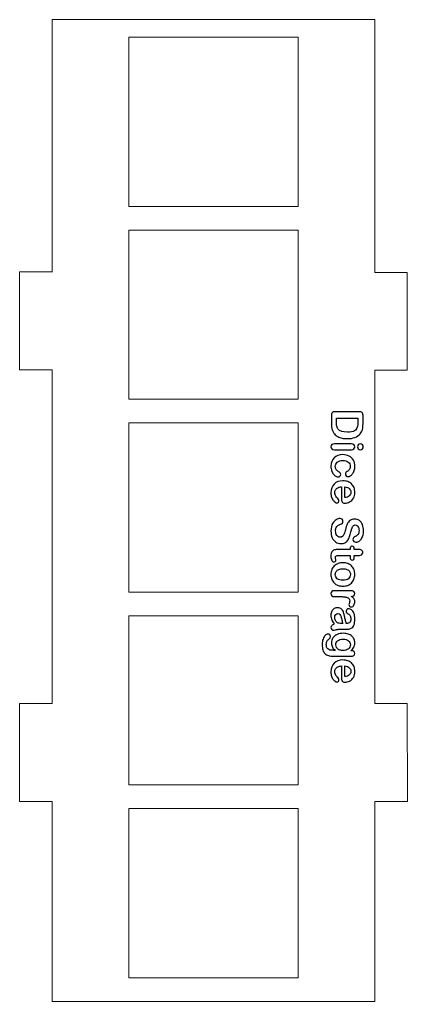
# Model space of a CAD drawing. Header units: inches. Extents: x -9.7 to 11.8, y -8.7 to 8.7.
# Drawn here: x -9.693 to -8.227, y -8.587 to -4.874 of the extents above; entities that cross this region are included whole.
import ezdxf

# ---------------------------------------------------------------- set-up
doc = ezdxf.new("R2010")
doc.units = ezdxf.units.IN
doc.header["$MEASUREMENT"] = 0
doc.layers.add('minion divider', color=7, linetype='Continuous')

msp = doc.modelspace()

# ---------------------------------------------------------------- linework, layer by layer
at = {"layer": 'minion divider', "color": 240, "lineweight": 9}
for points, knots in [([(-9.5682, -5.828), (-9.5682, -5.828), (-9.6926, -5.828), (-9.6926, -5.828), (-9.6926, -5.828), (-9.6926, -5.828), (-9.6926, -6.198), (-9.6926, -6.198), (-9.6926, -6.198), (-9.6926, -6.198), (-9.5696, -6.198), (-9.5696, -6.198), (-9.5696, -6.198), (-9.5696, -6.198), (-9.5696, -7.4607), (-9.5696, -7.4607), (-9.5696, -7.4607), (-9.5696, -7.4607), (-9.6926, -7.4607), (-9.6926, -7.4607), (-9.6926, -7.4607), (-9.6926, -7.4607), (-9.6926, -7.8307), (-9.6926, -7.8307), (-9.6926, -7.8307), (-9.6926, -7.8307), (-9.5696, -7.8307), (-9.5696, -7.8307), (-9.5696, -7.8307), (-9.5696, -7.8307), (-9.5696, -8.5866), (-9.5696, -8.5866), (-9.5696, -8.5866), (-9.5696, -8.5866), (-9.145, -8.5866), (-9.145, -8.5866), (-9.145, -8.5866), (-9.145, -8.5866), (-8.775, -8.5866), (-8.775, -8.5866), (-8.775, -8.5866), (-8.775, -8.5866), (-8.3504, -8.5866), (-8.3504, -8.5866), (-8.3504, -8.5866), (-8.3504, -8.5866), (-8.3504, -7.8307), (-8.3504, -7.8307), (-8.3504, -7.8307), (-8.3504, -7.8307), (-8.2275, -7.8307), (-8.2275, -7.8307), (-8.2275, -7.8307), (-8.2275, -7.8307), (-8.2276, -7.4607), (-8.2276, -7.4607), (-8.2276, -7.4607), (-8.2276, -7.4607), (-8.3504, -7.4607), (-8.3504, -7.4607), (-8.3504, -7.4607), (-8.3504, -7.4607), (-8.3504, -6.1997), (-8.3504, -6.1997), (-8.3504, -6.1997), (-8.3504, -6.1997), (-8.2277, -6.1997), (-8.2277, -6.1997), (-8.2277, -6.1997), (-8.2277, -6.1997), (-8.2278, -5.8297), (-8.2278, -5.8297), (-8.2278, -5.8297), (-8.2278, -5.8297), (-8.3504, -5.8297), (-8.3504, -5.8297), (-8.3504, -5.8297), (-8.3504, -5.8297), (-8.3504, -4.874), (-8.3504, -4.874), (-8.3504, -4.874), (-8.3504, -4.874), (-9.145, -4.874), (-9.145, -4.874), (-9.145, -4.874), (-9.145, -4.874), (-9.5696, -4.874), (-9.5696, -4.874), (-9.5696, -4.874), (-9.5696, -4.874), (-9.5696, -5.828), (-9.5696, -5.828), (-9.5696, -5.828), (-9.5696, -5.8285), (-9.5677, -5.828), (-9.5682, -5.828)], [0, 0, 0, 0, 0.04, 0.04, 0.04, 0.04, 0.08, 0.08, 0.08, 0.08, 0.12, 0.12, 0.12, 0.12, 0.16, 0.16, 0.16, 0.16, 0.2, 0.2, 0.2, 0.2, 0.24, 0.24, 0.24, 0.24, 0.28, 0.28, 0.28, 0.28, 0.32, 0.32, 0.32, 0.32, 0.36, 0.36, 0.36, 0.36, 0.4, 0.4, 0.4, 0.4, 0.44, 0.44, 0.44, 0.44, 0.48, 0.48, 0.48, 0.48, 0.52, 0.52, 0.52, 0.52, 0.56, 0.56, 0.56, 0.56, 0.6, 0.6, 0.6, 0.6, 0.64, 0.64, 0.64, 0.64, 0.68, 0.68, 0.68, 0.68, 0.72, 0.72, 0.72, 0.72, 0.76, 0.76, 0.76, 0.76, 0.8, 0.8, 0.8, 0.8, 0.84, 0.84, 0.84, 0.84, 0.88, 0.88, 0.88, 0.88, 0.92, 0.92, 0.92, 0.92, 1, 1, 1, 1]), ([(-8.64, -5.5808), (-8.64, -5.5808), (-9.28, -5.5808), (-9.28, -5.5808), (-9.28, -5.5808), (-9.28, -5.5808), (-9.28, -4.9408), (-9.28, -4.9408), (-9.28, -4.9408), (-9.28, -4.9408), (-8.64, -4.9408), (-8.64, -4.9408), (-8.64, -4.9408), (-8.64, -4.9408), (-8.64, -5.5808), (-8.64, -5.5808)], [0, 0, 0, 0, 0.2, 0.2, 0.2, 0.2, 0.4, 0.4, 0.4, 0.4, 0.6, 0.6, 0.6, 0.6, 1, 1, 1, 1]), ([(-8.64, -6.3099), (-8.64, -6.3099), (-9.28, -6.3099), (-9.28, -6.3099), (-9.28, -6.3099), (-9.28, -6.3099), (-9.28, -5.6699), (-9.28, -5.6699), (-9.28, -5.6699), (-9.28, -5.6699), (-8.64, -5.6699), (-8.64, -5.6699), (-8.64, -5.6699), (-8.64, -5.6699), (-8.64, -6.3099), (-8.64, -6.3099)], [0, 0, 0, 0, 0.2, 0.2, 0.2, 0.2, 0.4, 0.4, 0.4, 0.4, 0.6, 0.6, 0.6, 0.6, 1, 1, 1, 1]), ([(-8.64, -7.0391), (-8.64, -7.0391), (-9.28, -7.0391), (-9.28, -7.0391), (-9.28, -7.0391), (-9.28, -7.0391), (-9.28, -6.3991), (-9.28, -6.3991), (-9.28, -6.3991), (-9.28, -6.3991), (-8.64, -6.3991), (-8.64, -6.3991), (-8.64, -6.3991), (-8.64, -6.3991), (-8.64, -7.0391), (-8.64, -7.0391)], [0, 0, 0, 0, 0.2, 0.2, 0.2, 0.2, 0.4, 0.4, 0.4, 0.4, 0.6, 0.6, 0.6, 0.6, 1, 1, 1, 1]), ([(-8.64, -7.7682), (-8.64, -7.7682), (-9.28, -7.7682), (-9.28, -7.7682), (-9.28, -7.7682), (-9.28, -7.7682), (-9.28, -7.1282), (-9.28, -7.1282), (-9.28, -7.1282), (-9.28, -7.1282), (-8.64, -7.1282), (-8.64, -7.1282), (-8.64, -7.1282), (-8.64, -7.1282), (-8.64, -7.7682), (-8.64, -7.7682)], [0, 0, 0, 0, 0.2, 0.2, 0.2, 0.2, 0.4, 0.4, 0.4, 0.4, 0.6, 0.6, 0.6, 0.6, 1, 1, 1, 1]), ([(-8.64, -8.4974), (-8.64, -8.4974), (-9.28, -8.4974), (-9.28, -8.4974), (-9.28, -8.4974), (-9.28, -8.4974), (-9.28, -7.8574), (-9.28, -7.8574), (-9.28, -7.8574), (-9.28, -7.8574), (-8.64, -7.8574), (-8.64, -7.8574), (-8.64, -7.8574), (-8.64, -7.8574), (-8.64, -8.4974), (-8.64, -8.4974)], [0, 0, 0, 0, 0.2, 0.2, 0.2, 0.2, 0.4, 0.4, 0.4, 0.4, 0.6, 0.6, 0.6, 0.6, 1, 1, 1, 1])]:
    msp.add_open_spline(points, degree=3, knots=knots, dxfattribs=at)
at = {"layer": 'minion divider', "color": 250}
for points, knots in [([(-8.395, -6.3714), (-8.395, -6.3714), (-8.395, -6.4029), (-8.395, -6.4029), (-8.395, -6.4029), (-8.395, -6.4111), (-8.3958, -6.4181), (-8.3973, -6.4239), (-8.3973, -6.4239), (-8.3988, -6.4298), (-8.4017, -6.4351), (-8.4058, -6.4399), (-8.4058, -6.4399), (-8.4165, -6.4523), (-8.4327, -6.4586), (-8.4544, -6.4586), (-8.4544, -6.4586), (-8.4615, -6.4586), (-8.4681, -6.4579), (-8.474, -6.4567), (-8.474, -6.4567), (-8.4799, -6.4554), (-8.4852, -6.4535), (-8.49, -6.4509), (-8.49, -6.4509), (-8.4947, -6.4483), (-8.499, -6.445), (-8.5027, -6.4409), (-8.5027, -6.4409), (-8.5056, -6.4377), (-8.5079, -6.4342), (-8.5096, -6.4304), (-8.5096, -6.4304), (-8.5114, -6.4266), (-8.5126, -6.4225), (-8.5133, -6.4181), (-8.5133, -6.4181), (-8.514, -6.4138), (-8.5143, -6.4088), (-8.5143, -6.4034), (-8.5143, -6.4034), (-8.5143, -6.4034), (-8.5143, -6.3719), (-8.5143, -6.3719), (-8.5143, -6.3719), (-8.5143, -6.3675), (-8.5137, -6.3642), (-8.5123, -6.3619), (-8.5123, -6.3619), (-8.511, -6.3597), (-8.5091, -6.3583), (-8.5067, -6.3576), (-8.5067, -6.3576), (-8.5043, -6.3569), (-8.5012, -6.3566), (-8.4973, -6.3566), (-8.4973, -6.3566), (-8.4973, -6.3566), (-8.4098, -6.3566), (-8.4098, -6.3566), (-8.4098, -6.3566), (-8.4046, -6.3566), (-8.4008, -6.3577), (-8.3985, -6.3601), (-8.3985, -6.3601), (-8.3962, -6.3624), (-8.395, -6.3662), (-8.395, -6.3714)], [0, 0, 0, 0, 0.055556, 0.055556, 0.055556, 0.055556, 0.111111, 0.111111, 0.111111, 0.111111, 0.166667, 0.166667, 0.166667, 0.166667, 0.222222, 0.222222, 0.222222, 0.222222, 0.277778, 0.277778, 0.277778, 0.277778, 0.333333, 0.333333, 0.333333, 0.333333, 0.388889, 0.388889, 0.388889, 0.388889, 0.444444, 0.444444, 0.444444, 0.444444, 0.5, 0.5, 0.5, 0.5, 0.555556, 0.555556, 0.555556, 0.555556, 0.611111, 0.611111, 0.611111, 0.611111, 0.666667, 0.666667, 0.666667, 0.666667, 0.722222, 0.722222, 0.722222, 0.722222, 0.777778, 0.777778, 0.777778, 0.777778, 0.833333, 0.833333, 0.833333, 0.833333, 0.888889, 0.888889, 0.888889, 0.888889, 1, 1, 1, 1]), ([(-8.4142, -6.3807), (-8.4142, -6.3807), (-8.4952, -6.3807), (-8.4952, -6.3807), (-8.4952, -6.3807), (-8.4952, -6.3807), (-8.4952, -6.3991), (-8.4952, -6.3991), (-8.4952, -6.3991), (-8.4952, -6.4031), (-8.4951, -6.4062), (-8.4948, -6.4085), (-8.4948, -6.4085), (-8.4946, -6.4108), (-8.4941, -6.4131), (-8.4932, -6.4156), (-8.4932, -6.4156), (-8.4923, -6.418), (-8.4911, -6.4201), (-8.4896, -6.4219), (-8.4896, -6.4219), (-8.4827, -6.43), (-8.4709, -6.4341), (-8.4542, -6.4341), (-8.4542, -6.4341), (-8.4424, -6.4341), (-8.4336, -6.4323), (-8.4278, -6.4287), (-8.4278, -6.4287), (-8.4219, -6.4252), (-8.4182, -6.4208), (-8.4166, -6.4156), (-8.4166, -6.4156), (-8.415, -6.4104), (-8.4142, -6.4041), (-8.4142, -6.3967), (-8.4142, -6.3967), (-8.4142, -6.3967), (-8.4142, -6.3807), (-8.4142, -6.3807)], [0, 0, 0, 0, 0.090909, 0.090909, 0.090909, 0.090909, 0.181818, 0.181818, 0.181818, 0.181818, 0.272727, 0.272727, 0.272727, 0.272727, 0.363636, 0.363636, 0.363636, 0.363636, 0.454545, 0.454545, 0.454545, 0.454545, 0.545455, 0.545455, 0.545455, 0.545455, 0.636364, 0.636364, 0.636364, 0.636364, 0.727273, 0.727273, 0.727273, 0.727273, 0.818182, 0.818182, 0.818182, 0.818182, 1, 1, 1, 1]), ([(-8.4386, -6.5004), (-8.4386, -6.5004), (-8.5028, -6.5004), (-8.5028, -6.5004), (-8.5028, -6.5004), (-8.5073, -6.5004), (-8.5106, -6.4994), (-8.5129, -6.4973), (-8.5129, -6.4973), (-8.5152, -6.4951), (-8.5163, -6.4925), (-8.5163, -6.4892), (-8.5163, -6.4892), (-8.5163, -6.486), (-8.5152, -6.4833), (-8.5128, -6.4813), (-8.5128, -6.4813), (-8.5105, -6.4793), (-8.5072, -6.4783), (-8.5028, -6.4783), (-8.5028, -6.4783), (-8.5028, -6.4783), (-8.4393, -6.4783), (-8.4393, -6.4783), (-8.4393, -6.4783), (-8.4349, -6.4783), (-8.4316, -6.4793), (-8.4293, -6.4813), (-8.4293, -6.4813), (-8.4271, -6.4833), (-8.426, -6.486), (-8.426, -6.4892), (-8.426, -6.4892), (-8.426, -6.4925), (-8.4271, -6.4951), (-8.4293, -6.4973), (-8.4293, -6.4973), (-8.4316, -6.4994), (-8.4347, -6.5004), (-8.4386, -6.5004)], [0, 0, 0, 0, 0.090909, 0.090909, 0.090909, 0.090909, 0.181818, 0.181818, 0.181818, 0.181818, 0.272727, 0.272727, 0.272727, 0.272727, 0.363636, 0.363636, 0.363636, 0.363636, 0.454545, 0.454545, 0.454545, 0.454545, 0.545455, 0.545455, 0.545455, 0.545455, 0.636364, 0.636364, 0.636364, 0.636364, 0.727273, 0.727273, 0.727273, 0.727273, 0.818182, 0.818182, 0.818182, 0.818182, 1, 1, 1, 1]), ([(-8.4157, -6.4894), (-8.4157, -6.4864), (-8.4147, -6.4837), (-8.4128, -6.4815), (-8.4128, -6.4815), (-8.4109, -6.4793), (-8.4083, -6.4783), (-8.4048, -6.4783), (-8.4048, -6.4783), (-8.4017, -6.4783), (-8.3991, -6.4794), (-8.3971, -6.4816), (-8.3971, -6.4816), (-8.395, -6.4839), (-8.394, -6.4865), (-8.394, -6.4894), (-8.394, -6.4894), (-8.394, -6.4923), (-8.3949, -6.4949), (-8.3968, -6.4971), (-8.3968, -6.4971), (-8.3986, -6.4993), (-8.4013, -6.5004), (-8.4048, -6.5004), (-8.4048, -6.5004), (-8.4082, -6.5004), (-8.4109, -6.4993), (-8.4128, -6.4972), (-8.4128, -6.4972), (-8.4147, -6.495), (-8.4157, -6.4924), (-8.4157, -6.4894)], [0, 0, 0, 0, 0.111111, 0.111111, 0.111111, 0.111111, 0.222222, 0.222222, 0.222222, 0.222222, 0.333333, 0.333333, 0.333333, 0.333333, 0.444444, 0.444444, 0.444444, 0.444444, 0.555556, 0.555556, 0.555556, 0.555556, 0.666667, 0.666667, 0.666667, 0.666667, 0.777778, 0.777778, 0.777778, 0.777778, 1, 1, 1, 1]), ([(-8.4889, -6.6031), (-8.4916, -6.6031), (-8.4946, -6.6023), (-8.4977, -6.6006), (-8.4977, -6.6006), (-8.5009, -6.599), (-8.5039, -6.5964), (-8.5067, -6.5931), (-8.5067, -6.5931), (-8.5095, -6.5897), (-8.5118, -6.5854), (-8.5136, -6.5802), (-8.5136, -6.5802), (-8.5153, -6.5751), (-8.5162, -6.5693), (-8.5162, -6.5628), (-8.5162, -6.5628), (-8.5162, -6.5491), (-8.5122, -6.5384), (-8.5042, -6.5307), (-8.5042, -6.5307), (-8.4962, -6.5229), (-8.4854, -6.5191), (-8.472, -6.5191), (-8.472, -6.5191), (-8.4629, -6.5191), (-8.4548, -6.5209), (-8.4478, -6.5244), (-8.4478, -6.5244), (-8.4408, -6.5279), (-8.4354, -6.533), (-8.4316, -6.5397), (-8.4316, -6.5397), (-8.4278, -6.5464), (-8.4258, -6.5544), (-8.4258, -6.5636), (-8.4258, -6.5636), (-8.4258, -6.5694), (-8.4267, -6.5747), (-8.4284, -6.5795), (-8.4284, -6.5795), (-8.4301, -6.5843), (-8.4322, -6.5883), (-8.4349, -6.5917), (-8.4349, -6.5917), (-8.4376, -6.595), (-8.4404, -6.5976), (-8.4434, -6.5993), (-8.4434, -6.5993), (-8.4464, -6.6011), (-8.4492, -6.602), (-8.4518, -6.602), (-8.4518, -6.602), (-8.4545, -6.602), (-8.4568, -6.601), (-8.4586, -6.599), (-8.4586, -6.599), (-8.4604, -6.597), (-8.4614, -6.5946), (-8.4614, -6.5918), (-8.4614, -6.5918), (-8.4614, -6.5899), (-8.4609, -6.5884), (-8.4599, -6.5872), (-8.4599, -6.5872), (-8.459, -6.586), (-8.4575, -6.5846), (-8.4554, -6.5831), (-8.4554, -6.5831), (-8.4513, -6.5804), (-8.4481, -6.5775), (-8.4461, -6.5746), (-8.4461, -6.5746), (-8.444, -6.5716), (-8.443, -6.5679), (-8.443, -6.5633), (-8.443, -6.5633), (-8.443, -6.5568), (-8.4456, -6.5514), (-8.4507, -6.5474), (-8.4507, -6.5474), (-8.4558, -6.5434), (-8.4628, -6.5414), (-8.4717, -6.5414), (-8.4717, -6.5414), (-8.4759, -6.5414), (-8.4797, -6.5419), (-8.4832, -6.543), (-8.4832, -6.543), (-8.4867, -6.544), (-8.4897, -6.5455), (-8.4921, -6.5474), (-8.4921, -6.5474), (-8.4946, -6.5494), (-8.4965, -6.5518), (-8.4978, -6.5545), (-8.4978, -6.5545), (-8.499, -6.5573), (-8.4997, -6.5603), (-8.4997, -6.5636), (-8.4997, -6.5636), (-8.4997, -6.5681), (-8.4986, -6.5719), (-8.4966, -6.5751), (-8.4966, -6.5751), (-8.4945, -6.5783), (-8.4914, -6.5811), (-8.4871, -6.5835), (-8.4871, -6.5835), (-8.4846, -6.5848), (-8.4827, -6.5863), (-8.4813, -6.5879), (-8.4813, -6.5879), (-8.4799, -6.5894), (-8.4792, -6.5914), (-8.4792, -6.5937), (-8.4792, -6.5937), (-8.4792, -6.5964), (-8.4802, -6.5986), (-8.4823, -6.6004), (-8.4823, -6.6004), (-8.4843, -6.6022), (-8.4865, -6.6031), (-8.4889, -6.6031)], [0, 0, 0, 0, 0.03125, 0.03125, 0.03125, 0.03125, 0.0625, 0.0625, 0.0625, 0.0625, 0.09375, 0.09375, 0.09375, 0.09375, 0.125, 0.125, 0.125, 0.125, 0.15625, 0.15625, 0.15625, 0.15625, 0.1875, 0.1875, 0.1875, 0.1875, 0.21875, 0.21875, 0.21875, 0.21875, 0.25, 0.25, 0.25, 0.25, 0.28125, 0.28125, 0.28125, 0.28125, 0.3125, 0.3125, 0.3125, 0.3125, 0.34375, 0.34375, 0.34375, 0.34375, 0.375, 0.375, 0.375, 0.375, 0.40625, 0.40625, 0.40625, 0.40625, 0.4375, 0.4375, 0.4375, 0.4375, 0.46875, 0.46875, 0.46875, 0.46875, 0.5, 0.5, 0.5, 0.5, 0.53125, 0.53125, 0.53125, 0.53125, 0.5625, 0.5625, 0.5625, 0.5625, 0.59375, 0.59375, 0.59375, 0.59375, 0.625, 0.625, 0.625, 0.625, 0.65625, 0.65625, 0.65625, 0.65625, 0.6875, 0.6875, 0.6875, 0.6875, 0.71875, 0.71875, 0.71875, 0.71875, 0.75, 0.75, 0.75, 0.75, 0.78125, 0.78125, 0.78125, 0.78125, 0.8125, 0.8125, 0.8125, 0.8125, 0.84375, 0.84375, 0.84375, 0.84375, 0.875, 0.875, 0.875, 0.875, 0.90625, 0.90625, 0.90625, 0.90625, 0.9375, 0.9375, 0.9375, 0.9375, 1, 1, 1, 1]), ([(-8.4767, -6.6844), (-8.4767, -6.6844), (-8.4767, -6.6409), (-8.4767, -6.6409), (-8.4767, -6.6409), (-8.4817, -6.641), (-8.4862, -6.642), (-8.49, -6.644), (-8.49, -6.644), (-8.4939, -6.646), (-8.4968, -6.6486), (-8.4987, -6.6519), (-8.4987, -6.6519), (-8.5007, -6.6552), (-8.5017, -6.6588), (-8.5017, -6.6628), (-8.5017, -6.6628), (-8.5017, -6.6654), (-8.5014, -6.6678), (-8.5007, -6.67), (-8.5007, -6.67), (-8.5001, -6.6722), (-8.4991, -6.6744), (-8.4978, -6.6764), (-8.4978, -6.6764), (-8.4965, -6.6785), (-8.4951, -6.6804), (-8.4935, -6.6821), (-8.4935, -6.6821), (-8.492, -6.6839), (-8.4899, -6.6861), (-8.4873, -6.6889), (-8.4873, -6.6889), (-8.4864, -6.69), (-8.4859, -6.6916), (-8.4859, -6.6937), (-8.4859, -6.6937), (-8.4859, -6.696), (-8.4865, -6.6979), (-8.4878, -6.6993), (-8.4878, -6.6993), (-8.489, -6.7007), (-8.4908, -6.7014), (-8.493, -6.7014), (-8.493, -6.7014), (-8.495, -6.7014), (-8.4974, -6.7006), (-8.5001, -6.6991), (-8.5001, -6.6991), (-8.5027, -6.6975), (-8.5053, -6.6951), (-8.5078, -6.6919), (-8.5078, -6.6919), (-8.5102, -6.6887), (-8.5123, -6.6848), (-8.5139, -6.68), (-8.5139, -6.68), (-8.5155, -6.6752), (-8.5163, -6.6696), (-8.5163, -6.6634), (-8.5163, -6.6634), (-8.5163, -6.6491), (-8.5123, -6.6381), (-8.5041, -6.6301), (-8.5041, -6.6301), (-8.496, -6.6222), (-8.4849, -6.6183), (-8.471, -6.6183), (-8.471, -6.6183), (-8.4644, -6.6183), (-8.4583, -6.6193), (-8.4527, -6.6212), (-8.4527, -6.6212), (-8.4471, -6.6231), (-8.4423, -6.626), (-8.4383, -6.6297), (-8.4383, -6.6297), (-8.4343, -6.6335), (-8.4312, -6.6381), (-8.4291, -6.6436), (-8.4291, -6.6436), (-8.4269, -6.649), (-8.4258, -6.6551), (-8.4258, -6.6618), (-8.4258, -6.6618), (-8.4258, -6.6704), (-8.4277, -6.6779), (-8.4313, -6.6841), (-8.4313, -6.6841), (-8.435, -6.6903), (-8.4397, -6.695), (-8.4456, -6.6981), (-8.4456, -6.6981), (-8.4514, -6.7012), (-8.4573, -6.7027), (-8.4633, -6.7027), (-8.4633, -6.7027), (-8.4689, -6.7027), (-8.4725, -6.7011), (-8.4742, -6.6979), (-8.4742, -6.6979), (-8.4758, -6.6947), (-8.4767, -6.6902), (-8.4767, -6.6844)], [0, 0, 0, 0, 0.037037, 0.037037, 0.037037, 0.037037, 0.074074, 0.074074, 0.074074, 0.074074, 0.111111, 0.111111, 0.111111, 0.111111, 0.148148, 0.148148, 0.148148, 0.148148, 0.185185, 0.185185, 0.185185, 0.185185, 0.222222, 0.222222, 0.222222, 0.222222, 0.259259, 0.259259, 0.259259, 0.259259, 0.296296, 0.296296, 0.296296, 0.296296, 0.333333, 0.333333, 0.333333, 0.333333, 0.37037, 0.37037, 0.37037, 0.37037, 0.407407, 0.407407, 0.407407, 0.407407, 0.444444, 0.444444, 0.444444, 0.444444, 0.481481, 0.481481, 0.481481, 0.481481, 0.518519, 0.518519, 0.518519, 0.518519, 0.555556, 0.555556, 0.555556, 0.555556, 0.592593, 0.592593, 0.592593, 0.592593, 0.62963, 0.62963, 0.62963, 0.62963, 0.666667, 0.666667, 0.666667, 0.666667, 0.703704, 0.703704, 0.703704, 0.703704, 0.740741, 0.740741, 0.740741, 0.740741, 0.777778, 0.777778, 0.777778, 0.777778, 0.814815, 0.814815, 0.814815, 0.814815, 0.851852, 0.851852, 0.851852, 0.851852, 0.888889, 0.888889, 0.888889, 0.888889, 0.925926, 0.925926, 0.925926, 0.925926, 1, 1, 1, 1]), ([(-8.464, -6.6409), (-8.464, -6.6409), (-8.464, -6.6812), (-8.464, -6.6812), (-8.464, -6.6812), (-8.4564, -6.6807), (-8.4508, -6.6786), (-8.447, -6.6751), (-8.447, -6.6751), (-8.4432, -6.6715), (-8.4413, -6.6669), (-8.4413, -6.6611), (-8.4413, -6.6611), (-8.4413, -6.6555), (-8.4433, -6.651), (-8.4471, -6.6474), (-8.4471, -6.6474), (-8.4509, -6.6439), (-8.4565, -6.6417), (-8.464, -6.6409)], [0, 0, 0, 0, 0.166667, 0.166667, 0.166667, 0.166667, 0.333333, 0.333333, 0.333333, 0.333333, 0.5, 0.5, 0.5, 0.5, 0.666667, 0.666667, 0.666667, 0.666667, 1, 1, 1, 1]), ([(-8.4786, -6.8553), (-8.4858, -6.8553), (-8.4922, -6.8534), (-8.498, -6.8497), (-8.498, -6.8497), (-8.5037, -6.846), (-8.5082, -6.8406), (-8.5115, -6.8334), (-8.5115, -6.8334), (-8.5147, -6.8262), (-8.5163, -6.8177), (-8.5163, -6.8079), (-8.5163, -6.8079), (-8.5163, -6.7962), (-8.5141, -6.7864), (-8.5097, -6.7788), (-8.5097, -6.7788), (-8.5065, -6.7734), (-8.5022, -6.769), (-8.4969, -6.7656), (-8.4969, -6.7656), (-8.4916, -6.7622), (-8.4864, -6.7605), (-8.4813, -6.7605), (-8.4813, -6.7605), (-8.4784, -6.7605), (-8.4759, -6.7616), (-8.4738, -6.7636), (-8.4738, -6.7636), (-8.4717, -6.7656), (-8.4707, -6.7682), (-8.4707, -6.7713), (-8.4707, -6.7713), (-8.4707, -6.7739), (-8.4715, -6.776), (-8.4731, -6.7778), (-8.4731, -6.7778), (-8.4747, -6.7796), (-8.4771, -6.7811), (-8.4804, -6.7823), (-8.4804, -6.7823), (-8.4841, -6.7838), (-8.4873, -6.7854), (-8.4899, -6.7872), (-8.4899, -6.7872), (-8.4924, -6.789), (-8.4945, -6.7915), (-8.4962, -6.7947), (-8.4962, -6.7947), (-8.4978, -6.7979), (-8.4987, -6.8021), (-8.4987, -6.8073), (-8.4987, -6.8073), (-8.4987, -6.8144), (-8.497, -6.8203), (-8.4937, -6.8247), (-8.4937, -6.8247), (-8.4903, -6.8292), (-8.4862, -6.8315), (-8.4812, -6.8315), (-8.4812, -6.8315), (-8.4772, -6.8315), (-8.474, -6.8303), (-8.4715, -6.8279), (-8.4715, -6.8279), (-8.4691, -6.8254), (-8.4672, -6.8223), (-8.4659, -6.8185), (-8.4659, -6.8185), (-8.4646, -6.8147), (-8.4632, -6.8095), (-8.4617, -6.8031), (-8.4617, -6.8031), (-8.4597, -6.7946), (-8.4573, -6.7874), (-8.4547, -6.7816), (-8.4547, -6.7816), (-8.452, -6.7759), (-8.4483, -6.7713), (-8.4437, -6.7679), (-8.4437, -6.7679), (-8.439, -6.7645), (-8.4333, -6.7628), (-8.4264, -6.7628), (-8.4264, -6.7628), (-8.4198, -6.7628), (-8.414, -6.7646), (-8.4089, -6.7682), (-8.4089, -6.7682), (-8.4038, -6.7717), (-8.3999, -6.7769), (-8.3971, -6.7837), (-8.3971, -6.7837), (-8.3944, -6.7905), (-8.393, -6.7985), (-8.393, -6.8076), (-8.393, -6.8076), (-8.393, -6.8149), (-8.3939, -6.8213), (-8.3957, -6.8266), (-8.3957, -6.8266), (-8.3976, -6.832), (-8.4, -6.8364), (-8.403, -6.8399), (-8.403, -6.8399), (-8.406, -6.8434), (-8.4091, -6.846), (-8.4124, -6.8477), (-8.4124, -6.8477), (-8.4158, -6.8493), (-8.419, -6.8501), (-8.4221, -6.8501), (-8.4221, -6.8501), (-8.425, -6.8501), (-8.4276, -6.8491), (-8.4299, -6.8471), (-8.4299, -6.8471), (-8.4322, -6.845), (-8.4334, -6.8425), (-8.4334, -6.8394), (-8.4334, -6.8394), (-8.4334, -6.8367), (-8.4327, -6.8346), (-8.4313, -6.8331), (-8.4313, -6.8331), (-8.4299, -6.8317), (-8.4276, -6.8301), (-8.4245, -6.8285), (-8.4245, -6.8285), (-8.42, -6.8263), (-8.4165, -6.8237), (-8.4139, -6.8206), (-8.4139, -6.8206), (-8.4114, -6.8176), (-8.4102, -6.8127), (-8.4102, -6.806), (-8.4102, -6.806), (-8.4102, -6.7997), (-8.4115, -6.7947), (-8.4143, -6.7909), (-8.4143, -6.7909), (-8.417, -6.7871), (-8.4203, -6.7851), (-8.4242, -6.7851), (-8.4242, -6.7851), (-8.4266, -6.7851), (-8.4286, -6.7858), (-8.4304, -6.7871), (-8.4304, -6.7871), (-8.4321, -6.7884), (-8.4336, -6.7902), (-8.4348, -6.7925), (-8.4348, -6.7925), (-8.4361, -6.7947), (-8.4371, -6.7971), (-8.4378, -6.7994), (-8.4378, -6.7994), (-8.4385, -6.8017), (-8.4395, -6.8056), (-8.4409, -6.8109), (-8.4409, -6.8109), (-8.4424, -6.8177), (-8.4442, -6.8238), (-8.4461, -6.8292), (-8.4461, -6.8292), (-8.448, -6.8347), (-8.4503, -6.8393), (-8.453, -6.8431), (-8.453, -6.8431), (-8.4557, -6.847), (-8.4591, -6.8499), (-8.4633, -6.8521), (-8.4633, -6.8521), (-8.4674, -6.8542), (-8.4725, -6.8553), (-8.4786, -6.8553)], [0, 0, 0, 0, 0.022222, 0.022222, 0.022222, 0.022222, 0.044444, 0.044444, 0.044444, 0.044444, 0.066667, 0.066667, 0.066667, 0.066667, 0.088889, 0.088889, 0.088889, 0.088889, 0.111111, 0.111111, 0.111111, 0.111111, 0.133333, 0.133333, 0.133333, 0.133333, 0.155556, 0.155556, 0.155556, 0.155556, 0.177778, 0.177778, 0.177778, 0.177778, 0.2, 0.2, 0.2, 0.2, 0.222222, 0.222222, 0.222222, 0.222222, 0.244444, 0.244444, 0.244444, 0.244444, 0.266667, 0.266667, 0.266667, 0.266667, 0.288889, 0.288889, 0.288889, 0.288889, 0.311111, 0.311111, 0.311111, 0.311111, 0.333333, 0.333333, 0.333333, 0.333333, 0.355556, 0.355556, 0.355556, 0.355556, 0.377778, 0.377778, 0.377778, 0.377778, 0.4, 0.4, 0.4, 0.4, 0.422222, 0.422222, 0.422222, 0.422222, 0.444444, 0.444444, 0.444444, 0.444444, 0.466667, 0.466667, 0.466667, 0.466667, 0.488889, 0.488889, 0.488889, 0.488889, 0.511111, 0.511111, 0.511111, 0.511111, 0.533333, 0.533333, 0.533333, 0.533333, 0.555556, 0.555556, 0.555556, 0.555556, 0.577778, 0.577778, 0.577778, 0.577778, 0.6, 0.6, 0.6, 0.6, 0.622222, 0.622222, 0.622222, 0.622222, 0.644444, 0.644444, 0.644444, 0.644444, 0.666667, 0.666667, 0.666667, 0.666667, 0.688889, 0.688889, 0.688889, 0.688889, 0.711111, 0.711111, 0.711111, 0.711111, 0.733333, 0.733333, 0.733333, 0.733333, 0.755556, 0.755556, 0.755556, 0.755556, 0.777778, 0.777778, 0.777778, 0.777778, 0.8, 0.8, 0.8, 0.8, 0.822222, 0.822222, 0.822222, 0.822222, 0.844444, 0.844444, 0.844444, 0.844444, 0.866667, 0.866667, 0.866667, 0.866667, 0.888889, 0.888889, 0.888889, 0.888889, 0.911111, 0.911111, 0.911111, 0.911111, 0.933333, 0.933333, 0.933333, 0.933333, 0.955556, 0.955556, 0.955556, 0.955556, 1, 1, 1, 1]), ([(-8.428, -6.8755), (-8.428, -6.8755), (-8.428, -6.878), (-8.428, -6.878), (-8.428, -6.878), (-8.428, -6.878), (-8.4146, -6.878), (-8.4146, -6.878), (-8.4146, -6.878), (-8.4111, -6.878), (-8.4083, -6.8781), (-8.4062, -6.8782), (-8.4062, -6.8782), (-8.4042, -6.8784), (-8.4024, -6.879), (-8.401, -6.8798), (-8.401, -6.8798), (-8.3994, -6.8807), (-8.3982, -6.8819), (-8.3973, -6.8836), (-8.3973, -6.8836), (-8.3963, -6.8852), (-8.3958, -6.887), (-8.3958, -6.889), (-8.3958, -6.889), (-8.3958, -6.8918), (-8.3969, -6.8944), (-8.399, -6.8966), (-8.399, -6.8966), (-8.4004, -6.8982), (-8.4021, -6.8991), (-8.4042, -6.8995), (-8.4042, -6.8995), (-8.4062, -6.8999), (-8.4091, -6.9001), (-8.4129, -6.9001), (-8.4129, -6.9001), (-8.4129, -6.9001), (-8.428, -6.9001), (-8.428, -6.9001), (-8.428, -6.9001), (-8.428, -6.9001), (-8.428, -6.9083), (-8.428, -6.9083), (-8.428, -6.9083), (-8.428, -6.9114), (-8.4288, -6.9138), (-8.4302, -6.9155), (-8.4302, -6.9155), (-8.4317, -6.9171), (-8.4336, -6.918), (-8.4359, -6.918), (-8.4359, -6.918), (-8.4389, -6.918), (-8.441, -6.9168), (-8.4422, -6.9144), (-8.4422, -6.9144), (-8.4434, -6.9121), (-8.444, -6.9087), (-8.444, -6.9043), (-8.444, -6.9043), (-8.444, -6.9043), (-8.444, -6.9001), (-8.444, -6.9001), (-8.444, -6.9001), (-8.444, -6.9001), (-8.4848, -6.9001), (-8.4848, -6.9001), (-8.4848, -6.9001), (-8.4883, -6.9001), (-8.491, -6.9002), (-8.4929, -6.9005), (-8.4929, -6.9005), (-8.4947, -6.9007), (-8.4963, -6.9014), (-8.4974, -6.9024), (-8.4974, -6.9024), (-8.4986, -6.9035), (-8.4992, -6.9052), (-8.4992, -6.9076), (-8.4992, -6.9076), (-8.4992, -6.9089), (-8.4989, -6.9107), (-8.4985, -6.9129), (-8.4985, -6.9129), (-8.498, -6.9151), (-8.4978, -6.9169), (-8.4978, -6.9181), (-8.4978, -6.9181), (-8.4978, -6.9199), (-8.4985, -6.9215), (-8.4999, -6.923), (-8.4999, -6.923), (-8.5014, -6.9244), (-8.5032, -6.9251), (-8.5053, -6.9251), (-8.5053, -6.9251), (-8.5089, -6.9251), (-8.5116, -6.9232), (-8.5135, -6.9192), (-8.5135, -6.9192), (-8.5154, -6.9154), (-8.5163, -6.9097), (-8.5163, -6.9024), (-8.5163, -6.9024), (-8.5163, -6.8955), (-8.5152, -6.8902), (-8.5128, -6.8867), (-8.5128, -6.8867), (-8.5105, -6.8831), (-8.5073, -6.8807), (-8.5031, -6.8796), (-8.5031, -6.8796), (-8.499, -6.8785), (-8.4935, -6.878), (-8.4866, -6.878), (-8.4866, -6.878), (-8.4866, -6.878), (-8.444, -6.878), (-8.444, -6.878), (-8.444, -6.878), (-8.444, -6.878), (-8.444, -6.8751), (-8.444, -6.8751), (-8.444, -6.8751), (-8.444, -6.8718), (-8.4433, -6.8694), (-8.4417, -6.8677), (-8.4417, -6.8677), (-8.4402, -6.866), (-8.4383, -6.8652), (-8.4359, -6.8652), (-8.4359, -6.8652), (-8.4336, -6.8652), (-8.4317, -6.8661), (-8.4302, -6.8678), (-8.4302, -6.8678), (-8.4288, -6.8696), (-8.428, -6.8722), (-8.428, -6.8755)], [0, 0, 0, 0, 0.027778, 0.027778, 0.027778, 0.027778, 0.055556, 0.055556, 0.055556, 0.055556, 0.083333, 0.083333, 0.083333, 0.083333, 0.111111, 0.111111, 0.111111, 0.111111, 0.138889, 0.138889, 0.138889, 0.138889, 0.166667, 0.166667, 0.166667, 0.166667, 0.194444, 0.194444, 0.194444, 0.194444, 0.222222, 0.222222, 0.222222, 0.222222, 0.25, 0.25, 0.25, 0.25, 0.277778, 0.277778, 0.277778, 0.277778, 0.305556, 0.305556, 0.305556, 0.305556, 0.333333, 0.333333, 0.333333, 0.333333, 0.361111, 0.361111, 0.361111, 0.361111, 0.388889, 0.388889, 0.388889, 0.388889, 0.416667, 0.416667, 0.416667, 0.416667, 0.444444, 0.444444, 0.444444, 0.444444, 0.472222, 0.472222, 0.472222, 0.472222, 0.5, 0.5, 0.5, 0.5, 0.527778, 0.527778, 0.527778, 0.527778, 0.555556, 0.555556, 0.555556, 0.555556, 0.583333, 0.583333, 0.583333, 0.583333, 0.611111, 0.611111, 0.611111, 0.611111, 0.638889, 0.638889, 0.638889, 0.638889, 0.666667, 0.666667, 0.666667, 0.666667, 0.694444, 0.694444, 0.694444, 0.694444, 0.722222, 0.722222, 0.722222, 0.722222, 0.75, 0.75, 0.75, 0.75, 0.777778, 0.777778, 0.777778, 0.777778, 0.805556, 0.805556, 0.805556, 0.805556, 0.833333, 0.833333, 0.833333, 0.833333, 0.861111, 0.861111, 0.861111, 0.861111, 0.888889, 0.888889, 0.888889, 0.888889, 0.916667, 0.916667, 0.916667, 0.916667, 0.944444, 0.944444, 0.944444, 0.944444, 1, 1, 1, 1]), ([(-8.4712, -7.0165), (-8.4778, -7.0165), (-8.4839, -7.0154), (-8.4895, -7.0134), (-8.4895, -7.0134), (-8.4951, -7.0113), (-8.4999, -7.0083), (-8.5039, -7.0044), (-8.5039, -7.0044), (-8.5079, -7.0005), (-8.511, -6.9958), (-8.5131, -6.9904), (-8.5131, -6.9904), (-8.5153, -6.985), (-8.5163, -6.9789), (-8.5163, -6.9721), (-8.5163, -6.9721), (-8.5163, -6.9654), (-8.5153, -6.9593), (-8.5131, -6.9539), (-8.5131, -6.9539), (-8.5109, -6.9486), (-8.5078, -6.9439), (-8.5038, -6.94), (-8.5038, -6.94), (-8.4997, -6.9361), (-8.4949, -6.9331), (-8.4894, -6.931), (-8.4894, -6.931), (-8.4839, -6.929), (-8.4778, -6.928), (-8.4712, -6.928), (-8.4712, -6.928), (-8.4644, -6.928), (-8.4583, -6.929), (-8.4527, -6.9311), (-8.4527, -6.9311), (-8.4471, -6.9331), (-8.4423, -6.9361), (-8.4384, -6.9399), (-8.4384, -6.9399), (-8.4344, -6.9438), (-8.4314, -6.9485), (-8.4292, -6.9539), (-8.4292, -6.9539), (-8.4271, -6.9594), (-8.426, -6.9655), (-8.426, -6.9721), (-8.426, -6.9721), (-8.426, -6.9788), (-8.4271, -6.9849), (-8.4293, -6.9904), (-8.4293, -6.9904), (-8.4314, -6.9959), (-8.4345, -7.0006), (-8.4386, -7.0045), (-8.4386, -7.0045), (-8.4426, -7.0084), (-8.4473, -7.0114), (-8.4529, -7.0134), (-8.4529, -7.0134), (-8.4584, -7.0154), (-8.4645, -7.0165), (-8.4712, -7.0165)], [0, 0, 0, 0, 0.058824, 0.058824, 0.058824, 0.058824, 0.117647, 0.117647, 0.117647, 0.117647, 0.176471, 0.176471, 0.176471, 0.176471, 0.235294, 0.235294, 0.235294, 0.235294, 0.294118, 0.294118, 0.294118, 0.294118, 0.352941, 0.352941, 0.352941, 0.352941, 0.411765, 0.411765, 0.411765, 0.411765, 0.470588, 0.470588, 0.470588, 0.470588, 0.529412, 0.529412, 0.529412, 0.529412, 0.588235, 0.588235, 0.588235, 0.588235, 0.647059, 0.647059, 0.647059, 0.647059, 0.705882, 0.705882, 0.705882, 0.705882, 0.764706, 0.764706, 0.764706, 0.764706, 0.823529, 0.823529, 0.823529, 0.823529, 0.882353, 0.882353, 0.882353, 0.882353, 1, 1, 1, 1]), ([(-8.4712, -6.9941), (-8.4621, -6.9941), (-8.4551, -6.9921), (-8.4501, -6.9882), (-8.4501, -6.9882), (-8.445, -6.9842), (-8.4425, -6.9788), (-8.4425, -6.9721), (-8.4425, -6.9721), (-8.4425, -6.9677), (-8.4436, -6.9639), (-8.4459, -6.9606), (-8.4459, -6.9606), (-8.4481, -6.9573), (-8.4514, -6.9548), (-8.4558, -6.953), (-8.4558, -6.953), (-8.4602, -6.9512), (-8.4654, -6.9503), (-8.4712, -6.9503), (-8.4712, -6.9503), (-8.477, -6.9503), (-8.4821, -6.9512), (-8.4864, -6.9529), (-8.4864, -6.9529), (-8.4908, -6.9547), (-8.4941, -6.9572), (-8.4964, -6.9605), (-8.4964, -6.9605), (-8.4987, -6.9638), (-8.4998, -6.9677), (-8.4998, -6.9721), (-8.4998, -6.9721), (-8.4998, -6.9788), (-8.4973, -6.9842), (-8.4922, -6.9882), (-8.4922, -6.9882), (-8.4872, -6.9921), (-8.4801, -6.9941), (-8.4712, -6.9941)], [0, 0, 0, 0, 0.090909, 0.090909, 0.090909, 0.090909, 0.181818, 0.181818, 0.181818, 0.181818, 0.272727, 0.272727, 0.272727, 0.272727, 0.363636, 0.363636, 0.363636, 0.363636, 0.454545, 0.454545, 0.454545, 0.454545, 0.545455, 0.545455, 0.545455, 0.545455, 0.636364, 0.636364, 0.636364, 0.636364, 0.727273, 0.727273, 0.727273, 0.727273, 0.818182, 0.818182, 0.818182, 0.818182, 1, 1, 1, 1]), ([(-8.4843, -7.056), (-8.4843, -7.056), (-8.5028, -7.056), (-8.5028, -7.056), (-8.5028, -7.056), (-8.5073, -7.056), (-8.5107, -7.0549), (-8.5129, -7.0528), (-8.5129, -7.0528), (-8.5152, -7.0507), (-8.5163, -7.048), (-8.5163, -7.0448), (-8.5163, -7.0448), (-8.5163, -7.0416), (-8.5152, -7.0389), (-8.5129, -7.0369), (-8.5129, -7.0369), (-8.5106, -7.0348), (-8.5073, -7.0338), (-8.5028, -7.0338), (-8.5028, -7.0338), (-8.5028, -7.0338), (-8.441, -7.0338), (-8.441, -7.0338), (-8.441, -7.0338), (-8.431, -7.0338), (-8.426, -7.0374), (-8.426, -7.0446), (-8.426, -7.0446), (-8.426, -7.0483), (-8.4272, -7.0509), (-8.4295, -7.0526), (-8.4295, -7.0526), (-8.4318, -7.0542), (-8.4353, -7.0551), (-8.4399, -7.0552), (-8.4399, -7.0552), (-8.4353, -7.0579), (-8.4318, -7.0606), (-8.4295, -7.0634), (-8.4295, -7.0634), (-8.4272, -7.0662), (-8.426, -7.0699), (-8.426, -7.0746), (-8.426, -7.0746), (-8.426, -7.0793), (-8.4272, -7.0838), (-8.4295, -7.0882), (-8.4295, -7.0882), (-8.4318, -7.0926), (-8.4349, -7.0948), (-8.4388, -7.0948), (-8.4388, -7.0948), (-8.4415, -7.0948), (-8.4438, -7.0939), (-8.4455, -7.092), (-8.4455, -7.092), (-8.4473, -7.0901), (-8.4482, -7.0881), (-8.4482, -7.0859), (-8.4482, -7.0859), (-8.4482, -7.0851), (-8.4477, -7.0831), (-8.4467, -7.08), (-8.4467, -7.08), (-8.4457, -7.0769), (-8.4452, -7.0741), (-8.4452, -7.0717), (-8.4452, -7.0717), (-8.4452, -7.0685), (-8.446, -7.0659), (-8.4477, -7.0638), (-8.4477, -7.0638), (-8.4494, -7.0617), (-8.452, -7.0601), (-8.4553, -7.059), (-8.4553, -7.059), (-8.4587, -7.0578), (-8.4627, -7.0571), (-8.4673, -7.0566), (-8.4673, -7.0566), (-8.472, -7.0562), (-8.4776, -7.056), (-8.4843, -7.056)], [0, 0, 0, 0, 0.045455, 0.045455, 0.045455, 0.045455, 0.090909, 0.090909, 0.090909, 0.090909, 0.136364, 0.136364, 0.136364, 0.136364, 0.181818, 0.181818, 0.181818, 0.181818, 0.227273, 0.227273, 0.227273, 0.227273, 0.272727, 0.272727, 0.272727, 0.272727, 0.318182, 0.318182, 0.318182, 0.318182, 0.363636, 0.363636, 0.363636, 0.363636, 0.409091, 0.409091, 0.409091, 0.409091, 0.454545, 0.454545, 0.454545, 0.454545, 0.5, 0.5, 0.5, 0.5, 0.545455, 0.545455, 0.545455, 0.545455, 0.590909, 0.590909, 0.590909, 0.590909, 0.636364, 0.636364, 0.636364, 0.636364, 0.681818, 0.681818, 0.681818, 0.681818, 0.727273, 0.727273, 0.727273, 0.727273, 0.772727, 0.772727, 0.772727, 0.772727, 0.818182, 0.818182, 0.818182, 0.818182, 0.863636, 0.863636, 0.863636, 0.863636, 0.909091, 0.909091, 0.909091, 0.909091, 1, 1, 1, 1]), ([(-8.5039, -7.159), (-8.508, -7.1536), (-8.5111, -7.1484), (-8.5132, -7.1434), (-8.5132, -7.1434), (-8.5153, -7.1384), (-8.5163, -7.1327), (-8.5163, -7.1265), (-8.5163, -7.1265), (-8.5163, -7.1208), (-8.5152, -7.1158), (-8.5129, -7.1115), (-8.5129, -7.1115), (-8.5107, -7.1072), (-8.5077, -7.1038), (-8.5038, -7.1015), (-8.5038, -7.1015), (-8.4999, -7.0992), (-8.4958, -7.098), (-8.4913, -7.098), (-8.4913, -7.098), (-8.4852, -7.098), (-8.48, -7.0999), (-8.4758, -7.1038), (-8.4758, -7.1038), (-8.4714, -7.1076), (-8.4686, -7.1129), (-8.4671, -7.1197), (-8.4671, -7.1197), (-8.4668, -7.1211), (-8.4661, -7.1246), (-8.4649, -7.1302), (-8.4649, -7.1302), (-8.4638, -7.1357), (-8.4628, -7.1406), (-8.4618, -7.1445), (-8.4618, -7.1445), (-8.4608, -7.1485), (-8.4597, -7.1528), (-8.4583, -7.1575), (-8.4583, -7.1575), (-8.4525, -7.1572), (-8.4482, -7.1561), (-8.4454, -7.154), (-8.4454, -7.154), (-8.4427, -7.1519), (-8.4413, -7.1476), (-8.4413, -7.141), (-8.4413, -7.141), (-8.4413, -7.1353), (-8.4421, -7.1311), (-8.4437, -7.1282), (-8.4437, -7.1282), (-8.4453, -7.1254), (-8.4476, -7.1229), (-8.4508, -7.1209), (-8.4508, -7.1209), (-8.4539, -7.1189), (-8.456, -7.1174), (-8.457, -7.1166), (-8.457, -7.1166), (-8.458, -7.1157), (-8.4585, -7.1139), (-8.4585, -7.1112), (-8.4585, -7.1112), (-8.4585, -7.1087), (-8.4577, -7.1065), (-8.4561, -7.1047), (-8.4561, -7.1047), (-8.4545, -7.1029), (-8.4524, -7.102), (-8.4499, -7.102), (-8.4499, -7.102), (-8.446, -7.102), (-8.4422, -7.1034), (-8.4385, -7.1061), (-8.4385, -7.1061), (-8.4348, -7.1089), (-8.4318, -7.1132), (-8.4294, -7.1191), (-8.4294, -7.1191), (-8.427, -7.1249), (-8.4258, -7.1322), (-8.4258, -7.141), (-8.4258, -7.141), (-8.4258, -7.1507), (-8.427, -7.1584), (-8.4293, -7.164), (-8.4293, -7.164), (-8.4316, -7.1696), (-8.4353, -7.1736), (-8.4403, -7.1759), (-8.4403, -7.1759), (-8.4453, -7.1782), (-8.4519, -7.1793), (-8.4601, -7.1793), (-8.4601, -7.1793), (-8.4653, -7.1793), (-8.4698, -7.1793), (-8.4734, -7.1793), (-8.4734, -7.1793), (-8.477, -7.1792), (-8.4811, -7.1792), (-8.4855, -7.1792), (-8.4855, -7.1792), (-8.4897, -7.1792), (-8.4941, -7.1799), (-8.4986, -7.1812), (-8.4986, -7.1812), (-8.5031, -7.1826), (-8.506, -7.1833), (-8.5073, -7.1833), (-8.5073, -7.1833), (-8.5096, -7.1833), (-8.5117, -7.1822), (-8.5135, -7.1801), (-8.5135, -7.1801), (-8.5154, -7.1779), (-8.5163, -7.1755), (-8.5163, -7.1728), (-8.5163, -7.1728), (-8.5163, -7.1705), (-8.5153, -7.1683), (-8.5131, -7.1661), (-8.5131, -7.1661), (-8.511, -7.1638), (-8.5079, -7.1615), (-8.5039, -7.159)], [0, 0, 0, 0, 0.030303, 0.030303, 0.030303, 0.030303, 0.060606, 0.060606, 0.060606, 0.060606, 0.090909, 0.090909, 0.090909, 0.090909, 0.121212, 0.121212, 0.121212, 0.121212, 0.151515, 0.151515, 0.151515, 0.151515, 0.181818, 0.181818, 0.181818, 0.181818, 0.212121, 0.212121, 0.212121, 0.212121, 0.242424, 0.242424, 0.242424, 0.242424, 0.272727, 0.272727, 0.272727, 0.272727, 0.30303, 0.30303, 0.30303, 0.30303, 0.333333, 0.333333, 0.333333, 0.333333, 0.363636, 0.363636, 0.363636, 0.363636, 0.393939, 0.393939, 0.393939, 0.393939, 0.424242, 0.424242, 0.424242, 0.424242, 0.454545, 0.454545, 0.454545, 0.454545, 0.484848, 0.484848, 0.484848, 0.484848, 0.515152, 0.515152, 0.515152, 0.515152, 0.545455, 0.545455, 0.545455, 0.545455, 0.575758, 0.575758, 0.575758, 0.575758, 0.606061, 0.606061, 0.606061, 0.606061, 0.636364, 0.636364, 0.636364, 0.636364, 0.666667, 0.666667, 0.666667, 0.666667, 0.69697, 0.69697, 0.69697, 0.69697, 0.727273, 0.727273, 0.727273, 0.727273, 0.757576, 0.757576, 0.757576, 0.757576, 0.787879, 0.787879, 0.787879, 0.787879, 0.818182, 0.818182, 0.818182, 0.818182, 0.848485, 0.848485, 0.848485, 0.848485, 0.878788, 0.878788, 0.878788, 0.878788, 0.909091, 0.909091, 0.909091, 0.909091, 0.939394, 0.939394, 0.939394, 0.939394, 1, 1, 1, 1]), ([(-8.4717, -7.1575), (-8.4729, -7.1542), (-8.4741, -7.1495), (-8.4754, -7.1433), (-8.4754, -7.1433), (-8.4768, -7.1371), (-8.4778, -7.1328), (-8.4784, -7.1304), (-8.4784, -7.1304), (-8.479, -7.128), (-8.4803, -7.1257), (-8.4821, -7.1236), (-8.4821, -7.1236), (-8.4839, -7.1214), (-8.4864, -7.1203), (-8.4897, -7.1203), (-8.4897, -7.1203), (-8.4931, -7.1203), (-8.4959, -7.1216), (-8.4983, -7.1242), (-8.4983, -7.1242), (-8.5006, -7.1267), (-8.5018, -7.13), (-8.5018, -7.1342), (-8.5018, -7.1342), (-8.5018, -7.1386), (-8.5009, -7.1426), (-8.4989, -7.1463), (-8.4989, -7.1463), (-8.497, -7.15), (-8.4945, -7.1527), (-8.4915, -7.1545), (-8.4915, -7.1545), (-8.4881, -7.1565), (-8.4826, -7.1575), (-8.4748, -7.1575), (-8.4748, -7.1575), (-8.4748, -7.1575), (-8.4717, -7.1575), (-8.4717, -7.1575)], [0, 0, 0, 0, 0.090909, 0.090909, 0.090909, 0.090909, 0.181818, 0.181818, 0.181818, 0.181818, 0.272727, 0.272727, 0.272727, 0.272727, 0.363636, 0.363636, 0.363636, 0.363636, 0.454545, 0.454545, 0.454545, 0.454545, 0.545455, 0.545455, 0.545455, 0.545455, 0.636364, 0.636364, 0.636364, 0.636364, 0.727273, 0.727273, 0.727273, 0.727273, 0.818182, 0.818182, 0.818182, 0.818182, 1, 1, 1, 1]), ([(-8.4423, -7.2813), (-8.4423, -7.2813), (-8.5069, -7.2813), (-8.5069, -7.2813), (-8.5069, -7.2813), (-8.5143, -7.2813), (-8.5206, -7.2806), (-8.5259, -7.279), (-8.5259, -7.279), (-8.5312, -7.2774), (-8.5356, -7.2749), (-8.5391, -7.2714), (-8.5391, -7.2714), (-8.5426, -7.2679), (-8.5451, -7.2634), (-8.5468, -7.2578), (-8.5468, -7.2578), (-8.5485, -7.2522), (-8.5493, -7.2452), (-8.5493, -7.2368), (-8.5493, -7.2368), (-8.5493, -7.2292), (-8.5483, -7.2223), (-8.5461, -7.2163), (-8.5461, -7.2163), (-8.544, -7.2103), (-8.5412, -7.2057), (-8.5378, -7.2024), (-8.5378, -7.2024), (-8.5344, -7.1991), (-8.5309, -7.1975), (-8.5274, -7.1975), (-8.5274, -7.1975), (-8.5246, -7.1975), (-8.5224, -7.1984), (-8.5207, -7.2003), (-8.5207, -7.2003), (-8.519, -7.2021), (-8.5182, -7.2044), (-8.5182, -7.207), (-8.5182, -7.207), (-8.5182, -7.2102), (-8.5196, -7.2131), (-8.5225, -7.2155), (-8.5225, -7.2155), (-8.5239, -7.2167), (-8.5254, -7.218), (-8.5269, -7.2192), (-8.5269, -7.2192), (-8.5284, -7.2205), (-8.5296, -7.2219), (-8.5307, -7.2234), (-8.5307, -7.2234), (-8.5318, -7.225), (-8.5326, -7.2269), (-8.5331, -7.229), (-8.5331, -7.229), (-8.5336, -7.2312), (-8.5338, -7.2337), (-8.5338, -7.2365), (-8.5338, -7.2365), (-8.5338, -7.2422), (-8.533, -7.2467), (-8.5314, -7.2499), (-8.5314, -7.2499), (-8.5298, -7.2531), (-8.5276, -7.2553), (-8.5247, -7.2565), (-8.5247, -7.2565), (-8.5219, -7.2578), (-8.5188, -7.2586), (-8.5155, -7.2588), (-8.5155, -7.2588), (-8.5122, -7.259), (-8.507, -7.2591), (-8.4997, -7.2592), (-8.4997, -7.2592), (-8.5045, -7.2558), (-8.5081, -7.2519), (-8.5106, -7.2474), (-8.5106, -7.2474), (-8.5131, -7.2429), (-8.5143, -7.2376), (-8.5143, -7.2314), (-8.5143, -7.2314), (-8.5143, -7.224), (-8.5124, -7.2175), (-8.5086, -7.2119), (-8.5086, -7.2119), (-8.5048, -7.2064), (-8.4995, -7.2021), (-8.4927, -7.1991), (-8.4927, -7.1991), (-8.4858, -7.1962), (-8.4779, -7.1947), (-8.469, -7.1947), (-8.469, -7.1947), (-8.4623, -7.1947), (-8.4563, -7.1956), (-8.4509, -7.1974), (-8.4509, -7.1974), (-8.4456, -7.1992), (-8.441, -7.2018), (-8.4373, -7.2052), (-8.4373, -7.2052), (-8.4336, -7.2085), (-8.4309, -7.2124), (-8.429, -7.2168), (-8.429, -7.2168), (-8.4271, -7.2212), (-8.4262, -7.226), (-8.4262, -7.2313), (-8.4262, -7.2313), (-8.4262, -7.2376), (-8.4274, -7.243), (-8.4298, -7.2476), (-8.4298, -7.2476), (-8.4322, -7.2522), (-8.436, -7.2565), (-8.4412, -7.2605), (-8.4412, -7.2605), (-8.4412, -7.2605), (-8.4382, -7.2605), (-8.4382, -7.2605), (-8.4382, -7.2605), (-8.4343, -7.2605), (-8.4313, -7.2614), (-8.4292, -7.2633), (-8.4292, -7.2633), (-8.4271, -7.2652), (-8.426, -7.2677), (-8.426, -7.2707), (-8.426, -7.2707), (-8.426, -7.2749), (-8.4274, -7.2778), (-8.4302, -7.2792), (-8.4302, -7.2792), (-8.433, -7.2806), (-8.4371, -7.2813), (-8.4423, -7.2813)], [0, 0, 0, 0, 0.027778, 0.027778, 0.027778, 0.027778, 0.055556, 0.055556, 0.055556, 0.055556, 0.083333, 0.083333, 0.083333, 0.083333, 0.111111, 0.111111, 0.111111, 0.111111, 0.138889, 0.138889, 0.138889, 0.138889, 0.166667, 0.166667, 0.166667, 0.166667, 0.194444, 0.194444, 0.194444, 0.194444, 0.222222, 0.222222, 0.222222, 0.222222, 0.25, 0.25, 0.25, 0.25, 0.277778, 0.277778, 0.277778, 0.277778, 0.305556, 0.305556, 0.305556, 0.305556, 0.333333, 0.333333, 0.333333, 0.333333, 0.361111, 0.361111, 0.361111, 0.361111, 0.388889, 0.388889, 0.388889, 0.388889, 0.416667, 0.416667, 0.416667, 0.416667, 0.444444, 0.444444, 0.444444, 0.444444, 0.472222, 0.472222, 0.472222, 0.472222, 0.5, 0.5, 0.5, 0.5, 0.527778, 0.527778, 0.527778, 0.527778, 0.555556, 0.555556, 0.555556, 0.555556, 0.583333, 0.583333, 0.583333, 0.583333, 0.611111, 0.611111, 0.611111, 0.611111, 0.638889, 0.638889, 0.638889, 0.638889, 0.666667, 0.666667, 0.666667, 0.666667, 0.694444, 0.694444, 0.694444, 0.694444, 0.722222, 0.722222, 0.722222, 0.722222, 0.75, 0.75, 0.75, 0.75, 0.777778, 0.777778, 0.777778, 0.777778, 0.805556, 0.805556, 0.805556, 0.805556, 0.833333, 0.833333, 0.833333, 0.833333, 0.861111, 0.861111, 0.861111, 0.861111, 0.888889, 0.888889, 0.888889, 0.888889, 0.916667, 0.916667, 0.916667, 0.916667, 0.944444, 0.944444, 0.944444, 0.944444, 1, 1, 1, 1]), ([(-8.4705, -7.217), (-8.4795, -7.217), (-8.4863, -7.219), (-8.4909, -7.2229), (-8.4909, -7.2229), (-8.4955, -7.2268), (-8.4978, -7.2319), (-8.4978, -7.2381), (-8.4978, -7.2381), (-8.4978, -7.2418), (-8.4968, -7.2453), (-8.4949, -7.2486), (-8.4949, -7.2486), (-8.4929, -7.2519), (-8.4899, -7.2545), (-8.4859, -7.2566), (-8.4859, -7.2566), (-8.4819, -7.2586), (-8.4771, -7.2597), (-8.4714, -7.2597), (-8.4714, -7.2597), (-8.4623, -7.2597), (-8.4553, -7.2577), (-8.4502, -7.2537), (-8.4502, -7.2537), (-8.4452, -7.2497), (-8.4427, -7.2445), (-8.4427, -7.238), (-8.4427, -7.238), (-8.4427, -7.2316), (-8.4451, -7.2266), (-8.4499, -7.2227), (-8.4499, -7.2227), (-8.4548, -7.2189), (-8.4616, -7.217), (-8.4705, -7.217)], [0, 0, 0, 0, 0.1, 0.1, 0.1, 0.1, 0.2, 0.2, 0.2, 0.2, 0.3, 0.3, 0.3, 0.3, 0.4, 0.4, 0.4, 0.4, 0.5, 0.5, 0.5, 0.5, 0.6, 0.6, 0.6, 0.6, 0.7, 0.7, 0.7, 0.7, 0.8, 0.8, 0.8, 0.8, 1, 1, 1, 1]), ([(-8.4767, -7.3617), (-8.4767, -7.3617), (-8.4767, -7.3182), (-8.4767, -7.3182), (-8.4767, -7.3182), (-8.4817, -7.3182), (-8.4862, -7.3193), (-8.49, -7.3212), (-8.49, -7.3212), (-8.4939, -7.3232), (-8.4968, -7.3259), (-8.4987, -7.3291), (-8.4987, -7.3291), (-8.5007, -7.3324), (-8.5017, -7.3361), (-8.5017, -7.34), (-8.5017, -7.34), (-8.5017, -7.3427), (-8.5014, -7.3451), (-8.5007, -7.3473), (-8.5007, -7.3473), (-8.5001, -7.3495), (-8.4991, -7.3516), (-8.4978, -7.3537), (-8.4978, -7.3537), (-8.4965, -7.3557), (-8.4951, -7.3576), (-8.4935, -7.3594), (-8.4935, -7.3594), (-8.492, -7.3611), (-8.4899, -7.3634), (-8.4873, -7.3661), (-8.4873, -7.3661), (-8.4864, -7.3673), (-8.4859, -7.3689), (-8.4859, -7.371), (-8.4859, -7.371), (-8.4859, -7.3733), (-8.4865, -7.3751), (-8.4878, -7.3766), (-8.4878, -7.3766), (-8.489, -7.3779), (-8.4908, -7.3787), (-8.493, -7.3787), (-8.493, -7.3787), (-8.495, -7.3787), (-8.4974, -7.3779), (-8.5001, -7.3763), (-8.5001, -7.3763), (-8.5027, -7.3747), (-8.5053, -7.3724), (-8.5078, -7.3692), (-8.5078, -7.3692), (-8.5102, -7.366), (-8.5123, -7.362), (-8.5139, -7.3572), (-8.5139, -7.3572), (-8.5155, -7.3524), (-8.5163, -7.3469), (-8.5163, -7.3407), (-8.5163, -7.3407), (-8.5163, -7.3264), (-8.5123, -7.3153), (-8.5041, -7.3074), (-8.5041, -7.3074), (-8.496, -7.2995), (-8.4849, -7.2955), (-8.471, -7.2955), (-8.471, -7.2955), (-8.4644, -7.2955), (-8.4583, -7.2965), (-8.4527, -7.2984), (-8.4527, -7.2984), (-8.4471, -7.3004), (-8.4423, -7.3032), (-8.4383, -7.307), (-8.4383, -7.307), (-8.4343, -7.3107), (-8.4312, -7.3153), (-8.4291, -7.3208), (-8.4291, -7.3208), (-8.4269, -7.3263), (-8.4258, -7.3324), (-8.4258, -7.339), (-8.4258, -7.339), (-8.4258, -7.3477), (-8.4277, -7.3552), (-8.4313, -7.3614), (-8.4313, -7.3614), (-8.435, -7.3676), (-8.4397, -7.3722), (-8.4456, -7.3753), (-8.4456, -7.3753), (-8.4514, -7.3784), (-8.4573, -7.38), (-8.4633, -7.38), (-8.4633, -7.38), (-8.4689, -7.38), (-8.4725, -7.3784), (-8.4742, -7.3752), (-8.4742, -7.3752), (-8.4758, -7.372), (-8.4767, -7.3674), (-8.4767, -7.3617)], [0, 0, 0, 0, 0.037037, 0.037037, 0.037037, 0.037037, 0.074074, 0.074074, 0.074074, 0.074074, 0.111111, 0.111111, 0.111111, 0.111111, 0.148148, 0.148148, 0.148148, 0.148148, 0.185185, 0.185185, 0.185185, 0.185185, 0.222222, 0.222222, 0.222222, 0.222222, 0.259259, 0.259259, 0.259259, 0.259259, 0.296296, 0.296296, 0.296296, 0.296296, 0.333333, 0.333333, 0.333333, 0.333333, 0.37037, 0.37037, 0.37037, 0.37037, 0.407407, 0.407407, 0.407407, 0.407407, 0.444444, 0.444444, 0.444444, 0.444444, 0.481481, 0.481481, 0.481481, 0.481481, 0.518519, 0.518519, 0.518519, 0.518519, 0.555556, 0.555556, 0.555556, 0.555556, 0.592593, 0.592593, 0.592593, 0.592593, 0.62963, 0.62963, 0.62963, 0.62963, 0.666667, 0.666667, 0.666667, 0.666667, 0.703704, 0.703704, 0.703704, 0.703704, 0.740741, 0.740741, 0.740741, 0.740741, 0.777778, 0.777778, 0.777778, 0.777778, 0.814815, 0.814815, 0.814815, 0.814815, 0.851852, 0.851852, 0.851852, 0.851852, 0.888889, 0.888889, 0.888889, 0.888889, 0.925926, 0.925926, 0.925926, 0.925926, 1, 1, 1, 1]), ([(-8.464, -7.3182), (-8.464, -7.3182), (-8.464, -7.3585), (-8.464, -7.3585), (-8.464, -7.3585), (-8.4564, -7.3579), (-8.4508, -7.3559), (-8.447, -7.3523), (-8.447, -7.3523), (-8.4432, -7.3488), (-8.4413, -7.3441), (-8.4413, -7.3383), (-8.4413, -7.3383), (-8.4413, -7.3327), (-8.4433, -7.3282), (-8.4471, -7.3247), (-8.4471, -7.3247), (-8.4509, -7.3211), (-8.4565, -7.3189), (-8.464, -7.3182)], [0, 0, 0, 0, 0.166667, 0.166667, 0.166667, 0.166667, 0.333333, 0.333333, 0.333333, 0.333333, 0.5, 0.5, 0.5, 0.5, 0.666667, 0.666667, 0.666667, 0.666667, 1, 1, 1, 1])]:
    msp.add_open_spline(points, degree=3, knots=knots, dxfattribs=at)

doc.saveas('drawing.dxf')
